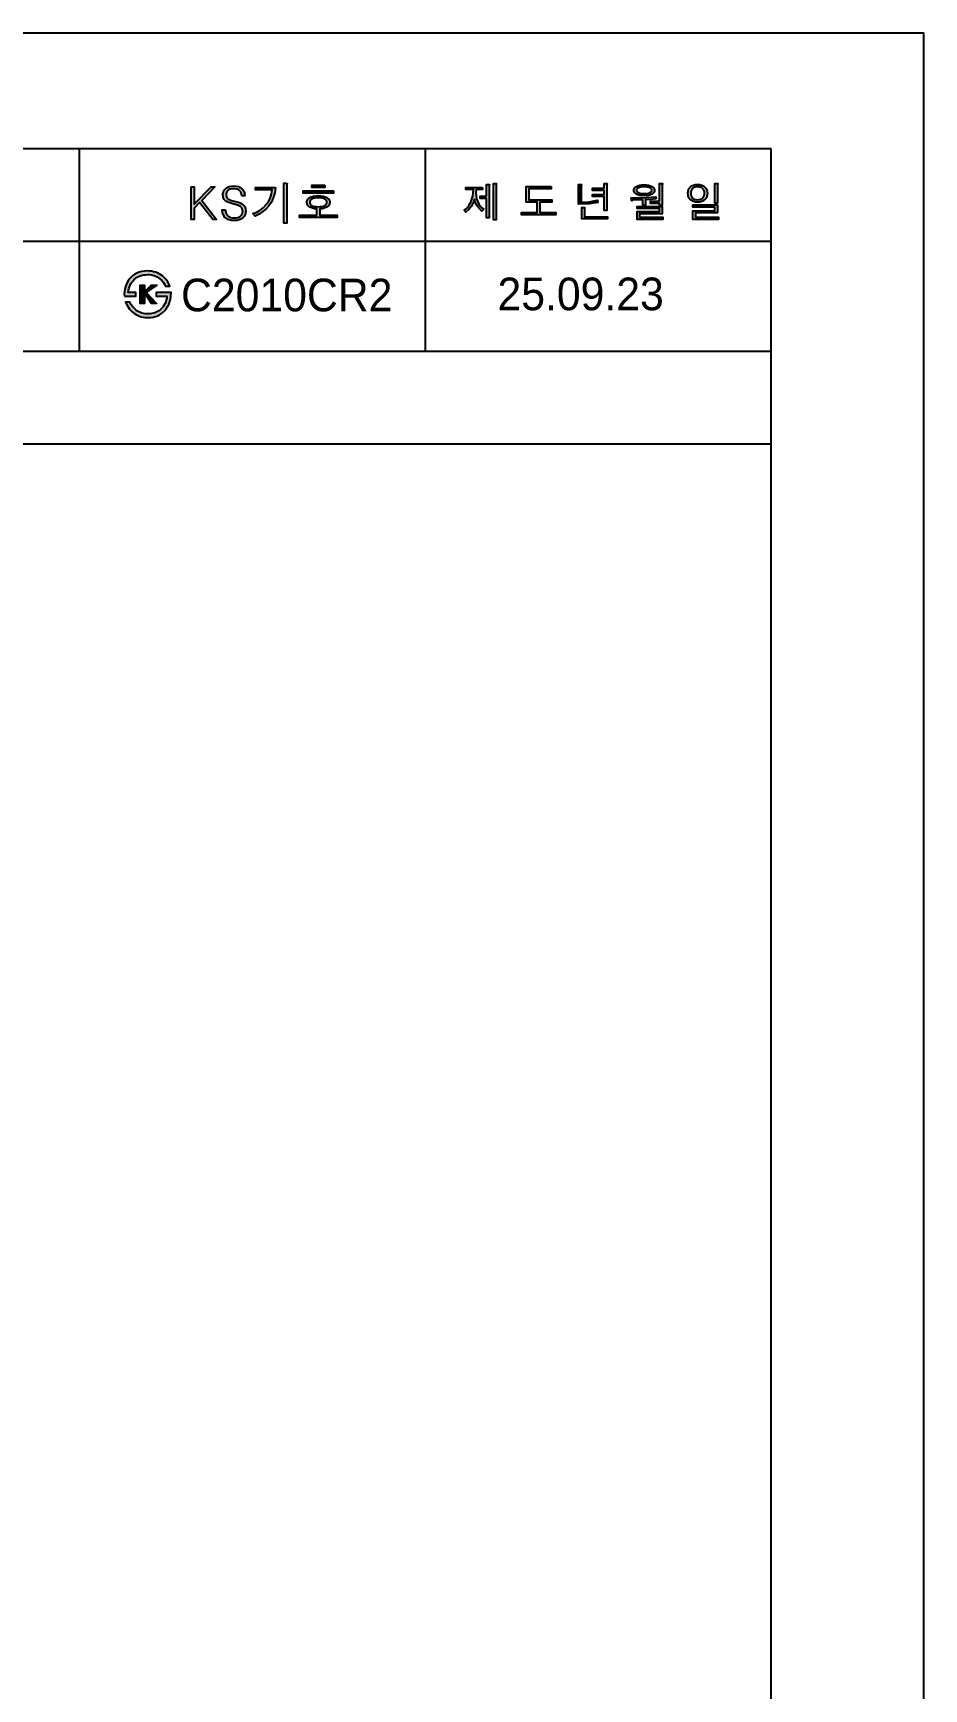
# Model space of a CAD drawing. Extents: x 1272 to 3698, y 823 to 4254.
# Drawn here: x 2776 to 3698, y 2539 to 4254 of the extents above; entities that cross this region are included whole.
import ezdxf
from ezdxf.lldxf.tags import DXFTag

# ---------------------------------------------------------------- set-up
doc = ezdxf.new("R2010")
doc.units = 0
doc.header["$MEASUREMENT"] = 0
for name, color, linetype in [('Dim', 4, 'CONTINUOUS'), ('LINE', 7, 'CONTINUOUS'), ('LINE @ 1', 7, 'CONTINUOUS'), ('YA', 7, 'CONTINUOUS')]:
    doc.layers.add(name, color=color, linetype=linetype)
doc.styles.add('스타일1', font='txt.shx', dxfattribs={"bigfont": 'ghs.shx'})
tags = doc.linetypes.add('Amconstr', pattern=[9999, 9999, 0]).pattern_tags.tags
tags[6:7] = [DXFTag(74, 4), DXFTag(75, 0), DXFTag(340, '0'), DXFTag(46, 1.0), DXFTag(50, 0.0), DXFTag(44, 0.0), DXFTag(45, 0.0)]
tags[4:5] = [DXFTag(74, 4), DXFTag(75, 0), DXFTag(340, '0'), DXFTag(46, 1.0), DXFTag(50, 0.0), DXFTag(44, 0.0), DXFTag(45, 0.0)]

msp = doc.modelspace()

# ---------------------------------------------------------------- hatches: boundary and pattern name
at = {"layer": 'Dim'}
h = msp.add_hatch(color=7, dxfattribs=at)
h.dxf.hatch_style = 1
h.paths.add_polyline_path([(2950.1, 4080.4), (2963.8, 4094.5), (2959.8, 4094.5), (2942.3, 4076.5), (2942.3, 4094.5), (2939.2, 4094.5), (2939.2, 4060.6), (2942.3, 4060.6), (2942.3, 4072.5), (2947.9, 4078.3), (2961.6, 4060.6), (2965.4, 4060.6)])
h = msp.add_hatch(color=7, dxfattribs=at)
h.dxf.hatch_style = 1
h.paths.add_polyline_path([(2981.1, 4080.4), (2979.6, 4080.8), (2978.5, 4081.3), (2977.5, 4081.8), (2977.1, 4082.2), (2976.7, 4082.5), (2976.4, 4082.8), (2976.1, 4083.2), (2975.9, 4083.7), (2975.7, 4084.1), (2975.6, 4084.6), (2975.5, 4085.1), (2975.4, 4086.2), (2975.4, 4087), (2975.5, 4087.7), (2975.7, 4088.3), (2975.9, 4089), (2976.2, 4089.5), (2976.5, 4090.1), (2976.9, 4090.5), (2977.4, 4091), (2977.9, 4091.4), (2978.5, 4091.7), (2979.1, 4092), (2979.8, 4092.2), (2981.4, 4092.5), (2983.2, 4092.6), (2985, 4092.5), (2986.7, 4092.2), (2987.4, 4091.9), (2988.1, 4091.5), (2988.7, 4091.2), (2989.3, 4090.7), (2989.8, 4090.2), (2990.2, 4089.6), (2990.6, 4089), (2990.9, 4088.3), (2991.2, 4087.6), (2991.4, 4086.8), (2991.5, 4085.1), (2994.8, 4085.1), (2994.5, 4087.4), (2994.3, 4088.5), (2994, 4089.5), (2993.5, 4090.4), (2993, 4091.2), (2992.4, 4092), (2991.7, 4092.7), (2990.9, 4093.3), (2990, 4093.9), (2989.1, 4094.3), (2988.1, 4094.7), (2985.9, 4095.2), (2983.3, 4095.4), (2980.9, 4095.2), (2978.6, 4094.8), (2977.6, 4094.4), (2976.7, 4094), (2975.9, 4093.5), (2975.1, 4092.9), (2974.4, 4092.2), (2973.8, 4091.5), (2973.3, 4090.8), (2972.8, 4090), (2972.5, 4089.1), (2972.3, 4088.2), (2972.1, 4087.3), (2972.1, 4086.3), (2972.2, 4084.4), (2972.4, 4083.6), (2972.7, 4082.8), (2973, 4082.1), (2973.4, 4081.4), (2973.9, 4080.8), (2974.4, 4080.2), (2975, 4079.8), (2975.6, 4079.3), (2977.2, 4078.5), (2981.4, 4077.1), (2984.6, 4076.3), (2988.4, 4075.1), (2989.7, 4074.5), (2990.2, 4074.2), (2990.7, 4073.8), (2991.1, 4073.4), (2991.5, 4072.9), (2991.8, 4072.4), (2992.1, 4071.8), (2992.3, 4071.2), (2992.5, 4070.6), (2992.6, 4069.1), (2992.5, 4068.3), (2992.4, 4067.6), (2992.3, 4066.9), (2992, 4066.3), (2991.7, 4065.7), (2991.3, 4065.2), (2990.8, 4064.7), (2990.3, 4064.2), (2989.7, 4063.8), (2989.1, 4063.4), (2988.4, 4063.1), (2987.6, 4062.8), (2986, 4062.5), (2984.1, 4062.4), (2981.9, 4062.5), (2980, 4062.9), (2979.2, 4063.3), (2978.4, 4063.6), (2977.7, 4064.1), (2977, 4064.6), (2976.5, 4065.2), (2976, 4065.9), (2975.5, 4066.5), (2975.2, 4067.3), (2974.9, 4068.1), (2974.7, 4069), (2974.6, 4070.8), (2971.4, 4070.8), (2971.4, 4070.6), (2971.6, 4068.1), (2971.8, 4067), (2972.2, 4065.9), (2972.6, 4065), (2973.2, 4064), (2973.8, 4063.2), (2974.6, 4062.5), (2975.4, 4061.8), (2976.4, 4061.2), (2977.5, 4060.7), (2978.6, 4060.3), (2981.1, 4059.8), (2984.1, 4059.6), (2986.6, 4059.8), (2988.9, 4060.3), (2989.9, 4060.7), (2990.9, 4061.1), (2991.7, 4061.7), (2992.6, 4062.3), (2993.3, 4063), (2993.9, 4063.7), (2994.5, 4064.5), (2994.9, 4065.4), (2995.3, 4066.3), (2995.5, 4067.3), (2995.6, 4068.3), (2995.7, 4069.4), (2995.5, 4071.4), (2995.3, 4072.2), (2995.1, 4073.1), (2994.7, 4073.8), (2994.2, 4074.6), (2993.7, 4075.2), (2993.1, 4075.8), (2992.5, 4076.4), (2991.7, 4076.9), (2989.9, 4077.8), (2987.7, 4078.7), (2985.1, 4079.4)])
h = msp.add_hatch(color=7, dxfattribs=at)
h.dxf.hatch_style = 1
h.paths.add_polyline_path([(3019.6, 4074.7), (3022.2, 4078.7), (3024.2, 4083.2), (3025.7, 4088.3), (3026.5, 4094), (3005.8, 4094), (3005.8, 4091.4), (3023.1, 4091.4), (3022.4, 4087), (3021.1, 4082.9), (3019.1, 4079.1), (3016.6, 4075.7), (3013.9, 4072.8), (3010.7, 4070.4), (3007.2, 4068.4), (3003.2, 4066.8), (3005.4, 4064.2), (3009.7, 4066.3), (3013.5, 4068.8), (3016.8, 4071.6)])
h = msp.add_hatch(color=7, dxfattribs=at)
h.dxf.hatch_style = 1
h.paths.add_polyline_path([(3038.1, 4096.5), (3038.2, 4097), (3038.4, 4097.5), (3038.5, 4097.7), (3038.5, 4097.7), (3038.6, 4097.8), (3038.6, 4097.9), (3038.6, 4097.9), (3038.6, 4097.9), (3038.6, 4098), (3038.6, 4098), (3038.6, 4098), (3038.6, 4098), (3038.6, 4098), (3038.5, 4098), (3038.5, 4098), (3038.5, 4098.1), (3038.4, 4098.1), (3038.1, 4098.1), (3037.1, 4098.2), (3035, 4098.2), (3035, 4056.8), (3038.1, 4056.8)])
h = msp.add_hatch(color=7, dxfattribs=at)
h.dxf.hatch_style = 1
h.paths.add_polyline_path([(3082.1, 4075.9), (3082.3, 4076.5), (3082.5, 4077.1), (3082.6, 4077.8), (3082.7, 4078.5), (3082.6, 4079.2), (3082.5, 4079.9), (3082.3, 4080.6), (3082, 4081.2), (3081.6, 4081.8), (3081.1, 4082.4), (3080.5, 4082.9), (3079.8, 4083.4), (3079, 4083.9), (3078.1, 4084.3), (3076, 4084.9), (3073.6, 4085.3), (3070.8, 4085.4), (3068.1, 4085.3), (3065.7, 4084.9), (3063.6, 4084.3), (3062.7, 4083.9), (3061.8, 4083.4), (3061.2, 4082.9), (3060.6, 4082.4), (3060.1, 4081.8), (3059.7, 4081.2), (3059.4, 4080.6), (3059.2, 4079.9), (3059.1, 4079.2), (3059, 4078.5), (3059.1, 4077.8), (3059.2, 4077.1), (3059.4, 4076.5), (3059.6, 4075.9), (3060, 4075.4), (3060.4, 4074.8), (3060.9, 4074.3), (3061.5, 4073.9), (3062.2, 4073.4), (3063, 4073), (3064.8, 4072.3), (3066.9, 4071.9), (3069.3, 4071.7), (3069.3, 4065.2), (3051.3, 4065.2), (3051.3, 4062.7), (3090.3, 4062.7), (3090.3, 4065.2), (3072.4, 4065.2), (3072.4, 4071.7), (3074.8, 4071.9), (3076.9, 4072.3), (3078.7, 4073), (3079.5, 4073.4), (3080.2, 4073.9), (3080.8, 4074.3), (3081.3, 4074.8), (3081.7, 4075.4)])
h.paths.add_polyline_path([(3079.2, 4076.6), (3078.9, 4076.2), (3078.5, 4075.8), (3078.1, 4075.5), (3077.5, 4075.2), (3076.9, 4074.9), (3076.3, 4074.6), (3074.7, 4074.2), (3072.9, 4074), (3070.8, 4073.9), (3068.7, 4074), (3066.9, 4074.2), (3065.3, 4074.6), (3064.7, 4074.9), (3064.1, 4075.2), (3063.6, 4075.5), (3063.2, 4075.8), (3062.8, 4076.2), (3062.5, 4076.6), (3062.3, 4077), (3062.1, 4077.5), (3062, 4078), (3062, 4078.5), (3062, 4079), (3062.1, 4079.5), (3062.3, 4080), (3062.5, 4080.4), (3062.8, 4080.8), (3063.2, 4081.2), (3063.6, 4081.6), (3064.1, 4081.9), (3064.7, 4082.1), (3065.3, 4082.4), (3066.9, 4082.8), (3068.7, 4083), (3070.8, 4083.1), (3072.9, 4083), (3074.8, 4082.8), (3076.3, 4082.4), (3077, 4082.1), (3077.5, 4081.9), (3078.1, 4081.6), (3078.5, 4081.2), (3078.9, 4080.8), (3079.2, 4080.4), (3079.4, 4080), (3079.6, 4079.5), (3079.7, 4079), (3079.7, 4078.5), (3079.7, 4078), (3079.6, 4077.5), (3079.4, 4077)], flags=16)
h = msp.add_hatch(color=7, dxfattribs=at)
h.dxf.hatch_style = 1
h.paths.add_polyline_path([(3086.5, 4090.5), (3055.2, 4090.5), (3055.2, 4088), (3086.5, 4088)])
h = msp.add_hatch(color=7, dxfattribs=at)
h.dxf.hatch_style = 1
h.paths.add_polyline_path([(3077.5, 4096.4), (3064.1, 4096.4), (3064.1, 4094), (3077.5, 4094)])
h = msp.add_hatch(color=0, dxfattribs=at)
h.dxf.hatch_style = 1
h.paths.add_polyline_path([(3234.8, 4082.1), (3234.2, 4085.1), (3234, 4088.4), (3234.3, 4091.7), (3240.9, 4091.7), (3240.9, 4094), (3223.7, 4094), (3223.7, 4091.7), (3231.5, 4091.7), (3231.3, 4088.1), (3230.7, 4084.8), (3229.9, 4081.6), (3228.7, 4078.5), (3227.2, 4076), (3225.6, 4073.8), (3223.8, 4071.9), (3221.8, 4070.4), (3223.7, 4068.2), (3226.6, 4071.2), (3229.1, 4074.3), (3231.1, 4077.9), (3232.5, 4081.6), (3232.8, 4080), (3233.4, 4078.3), (3234.2, 4076.6), (3235.3, 4074.8), (3237.6, 4071.9), (3240.2, 4069.3), (3242.3, 4071.5), (3240.3, 4072.9), (3238.6, 4074.7), (3237.1, 4076.7), (3235.9, 4079.1)])
h = msp.add_hatch(color=0, dxfattribs=at)
h.dxf.hatch_style = 1
h.paths.add_polyline_path([(3244.9, 4082.5), (3244.9, 4062.3), (3247.8, 4062.3), (3247.8, 4095.7), (3247.8, 4096.1), (3248, 4096.5), (3248.1, 4096.7), (3248.1, 4096.8), (3248.1, 4096.9), (3248.1, 4096.9), (3248.1, 4096.9), (3248.1, 4096.9), (3248.1, 4097), (3248.1, 4097), (3248.1, 4097), (3248.1, 4097), (3248, 4097), (3247.9, 4097.1), (3247.7, 4097.1), (3246.9, 4097.1), (3244.9, 4097.1), (3244.9, 4084.7), (3238.5, 4084.7), (3238.5, 4082.5)])
h = msp.add_hatch(color=0, dxfattribs=at)
h.dxf.hatch_style = 1
h.paths.add_polyline_path([(3252.1, 4060.2), (3254.9, 4060.2), (3254.9, 4096.8), (3255.1, 4097.1), (3255.2, 4097.3), (3255.2, 4097.5), (3255.3, 4097.5), (3255.3, 4097.6), (3255.3, 4097.6), (3255.2, 4097.6), (3255.2, 4097.7), (3255.2, 4097.7), (3255.2, 4097.7), (3255.2, 4097.7), (3255.2, 4097.7), (3255.2, 4097.7), (3255.1, 4097.7), (3255, 4097.8), (3254.9, 4097.8), (3254.7, 4097.8), (3254.3, 4097.8), (3252.1, 4097.8)])
h = msp.add_hatch(color=0, dxfattribs=at)
h.dxf.hatch_style = 1
h.paths.add_polyline_path([(3297.6, 4078.7), (3297.6, 4067.9), (3281.3, 4067.9), (3281.3, 4065.6), (3316.7, 4065.6), (3316.7, 4067.9), (3300.4, 4067.9), (3300.4, 4078.7), (3312.5, 4078.7), (3312.5, 4081.1), (3289, 4081.1), (3289, 4092.5), (3311.9, 4092.5), (3311.9, 4094.8), (3286.2, 4094.8), (3286.2, 4078.7)])
h = msp.add_hatch(color=0, dxfattribs=at)
h.dxf.hatch_style = 1
h.paths.add_polyline_path([(3351.3, 4079.1), (3343.1, 4078.7), (3343.1, 4095.1), (3343.2, 4095.6), (3343.3, 4096.1), (3343.4, 4096.3), (3343.4, 4096.4), (3343.4, 4096.5), (3343.4, 4096.6), (3343.4, 4096.6), (3343.4, 4096.6), (3343.4, 4096.7), (3343.4, 4096.7), (3343.4, 4096.7), (3343.4, 4096.7), (3343.3, 4096.8), (3343.3, 4096.8), (3343.2, 4096.8), (3343.1, 4096.9), (3342.9, 4096.9), (3342.1, 4096.9), (3340.2, 4096.9), (3340.2, 4076.4), (3351.8, 4076.9), (3360.3, 4078.2), (3359.9, 4080.6)])
h = msp.add_hatch(color=0, dxfattribs=at)
h.dxf.hatch_style = 1
h.paths.add_polyline_path([(3366.7, 4070.1), (3369.6, 4070.1), (3369.6, 4096.8), (3369.7, 4097.2), (3369.8, 4097.4), (3369.9, 4097.5), (3369.9, 4097.6), (3369.9, 4097.6), (3369.9, 4097.6), (3369.9, 4097.6), (3369.9, 4097.6), (3369.9, 4097.7), (3369.9, 4097.7), (3369.8, 4097.7), (3369.8, 4097.7), (3369.8, 4097.7), (3369.8, 4097.7), (3369.7, 4097.8), (3369.6, 4097.8), (3369.3, 4097.8), (3369, 4097.8), (3366.7, 4097.8), (3366.7, 4093.1), (3354.8, 4093.1), (3354.8, 4090.7), (3366.7, 4090.7), (3366.7, 4086.7), (3354.8, 4086.7), (3354.8, 4084.4), (3366.7, 4084.4)])
h = msp.add_hatch(color=0, dxfattribs=at)
h.dxf.hatch_style = 1
h.paths.add_polyline_path([(3405.4, 4083.2), (3394.8, 4083), (3395.2, 4081), (3395.3, 4080.6), (3395.3, 4080.3), (3395.4, 4080.2), (3395.4, 4080.1), (3395.5, 4080.1), (3395.5, 4080), (3395.5, 4080), (3395.5, 4080), (3395.5, 4080), (3395.5, 4080), (3395.6, 4080), (3395.6, 4080), (3395.6, 4080), (3395.6, 4080), (3395.7, 4080), (3395.7, 4080), (3395.8, 4080.1), (3396, 4080.3), (3396.3, 4080.5), (3396.7, 4080.7), (3406.9, 4081), (3406.9, 4075.1), (3409.7, 4075.1), (3409.7, 4081.1), (3415.2, 4081.5), (3420.6, 4082), (3420.3, 4084.3)])
h = msp.add_hatch(color=0, dxfattribs=at)
h.dxf.hatch_style = 1
h.paths.add_polyline_path([(3408.3, 4085.3), (3410.7, 4085.4), (3412.9, 4085.7), (3414.7, 4086.3), (3415.6, 4086.6), (3416.4, 4087), (3417, 4087.4), (3417.5, 4087.9), (3418, 4088.3), (3418.4, 4088.8), (3418.7, 4089.3), (3418.9, 4089.8), (3419, 4090.4), (3419, 4090.9), (3419, 4091.5), (3418.9, 4092.1), (3418.7, 4092.6), (3418.4, 4093.1), (3418, 4093.6), (3417.5, 4094.1), (3417, 4094.5), (3416.4, 4094.9), (3414.7, 4095.7), (3412.9, 4096.2), (3410.7, 4096.5), (3408.3, 4096.6), (3405.8, 4096.5), (3403.7, 4096.2), (3401.8, 4095.7), (3400.2, 4094.9), (3399.6, 4094.5), (3399, 4094.1), (3398.6, 4093.6), (3398.2, 4093.1), (3397.9, 4092.6), (3397.7, 4092.1), (3397.6, 4091.5), (3397.5, 4090.9), (3397.6, 4090.4), (3397.7, 4089.8), (3397.9, 4089.3), (3398.2, 4088.8), (3398.6, 4088.3), (3399, 4087.9), (3399.6, 4087.4), (3400.2, 4087), (3401, 4086.6), (3401.8, 4086.3), (3403.7, 4085.7), (3405.8, 4085.4)])
h.paths.add_polyline_path([(3408.3, 4087.5), (3404.9, 4087.7), (3403.5, 4088), (3402.3, 4088.5), (3401.9, 4088.7), (3401.5, 4089), (3401.1, 4089.3), (3400.9, 4089.6), (3400.7, 4089.9), (3400.5, 4090.3), (3400.4, 4090.8), (3400.4, 4091.3), (3400.5, 4091.7), (3400.7, 4092), (3400.9, 4092.3), (3401.1, 4092.6), (3401.5, 4092.9), (3401.9, 4093.2), (3402.3, 4093.4), (3403.5, 4093.9), (3404.9, 4094.2), (3408.3, 4094.4), (3411.7, 4094.2), (3413, 4093.9), (3414.2, 4093.4), (3414.7, 4093.2), (3415.1, 4092.9), (3415.4, 4092.6), (3415.7, 4092.3), (3415.9, 4092), (3416.1, 4091.6), (3416.2, 4091.3), (3416.2, 4090.9), (3416.2, 4090.5), (3416, 4090), (3415.7, 4089.6), (3415.4, 4089.3), (3415.1, 4089), (3414.7, 4088.7), (3414.2, 4088.5), (3413, 4088), (3411.7, 4087.7)], flags=16)
h = msp.add_hatch(color=0, dxfattribs=at)
h.dxf.hatch_style = 1
h.paths.add_polyline_path([(3346.7, 4072.5), (3346.6, 4072.4), (3346.5, 4072.1), (3346.4, 4071.7), (3346.4, 4063.5), (3370.4, 4063.5), (3370.4, 4061.2), (3343.6, 4061.2), (3343.6, 4073), (3345.7, 4073), (3346.6, 4072.9), (3346.8, 4072.8)])
at = {"layer": 'LINE'}
h = msp.add_hatch(color=256, dxfattribs=at)
h.dxf.hatch_style = 1
edge = h.paths.add_edge_path()
edge.add_spline(control_points=[(2909.4, 4002.3), (2905.1, 4005.6), (2900, 4007.3), (2893.8, 4007.4)], knot_values=[4, 4, 4, 4, 5, 5, 5, 5], degree=3, periodic=0)
edge.add_spline(control_points=[(2893.8, 4007.4), (2889.8, 4007.3), (2886.2, 4006.6), (2883, 4005.1)], knot_values=[3, 3, 3, 3, 4, 4, 4, 4], degree=3, periodic=0)
edge.add_spline(control_points=[(2883, 4005.1), (2880, 4003.7), (2877.5, 4001.7), (2875.4, 3999.1)], knot_values=[2, 2, 2, 2, 3, 3, 3, 3], degree=3, periodic=0)
edge.add_spline(control_points=[(2875.4, 3999.1), (2873.5, 3996.8), (2872, 3994), (2871, 3990.9)], knot_values=[1, 1, 1, 1, 2, 2, 2, 2], degree=3, periodic=0)
edge.add_spline(control_points=[(2871, 3990.9), (2870.1, 3987.8), (2869.8, 3984.7), (2870, 3981.4)], knot_values=[0, 0, 0, 0, 1, 1, 1, 1], degree=3, periodic=0)
edge.add_spline(control_points=[(2870, 3981.4), (2870, 3981.4), (2870, 3981.4), (2870, 3981.4), (2870, 3981.4), (2881.9, 3981.4), (2881.9, 3981.4), (2881.9, 3981.4), (2881.9, 3984.9), (2881.9, 3984.9), (2881.9, 3984.9), (2874.1, 3984.9), (2874.1, 3984.9)], knot_values=[11.00004, 11.00004, 11.00004, 11.00004, 12, 12, 12, 13, 13, 13, 14, 14, 14, 14.99996, 14.99996, 14.99996, 14.99996], degree=3, periodic=0)
edge.add_spline(control_points=[(2874.1, 3984.9), (2874.1, 3984.9), (2874.1, 3984.9), (2874.1, 3984.9)], knot_values=[11, 11, 11, 11, 11.00004, 11.00004, 11.00004, 11.00004], degree=3, periodic=0)
edge.add_spline(control_points=[(2874.1, 3984.9), (2874.4, 3990.6), (2876.5, 3995.1), (2880.3, 3998.6)], knot_values=[10, 10, 10, 10, 11, 11, 11, 11], degree=3, periodic=0)
edge.add_spline(control_points=[(2880.3, 3998.6), (2883.9, 4001.9), (2888.6, 4003.6), (2894.2, 4003.6)], knot_values=[9, 9, 9, 9, 10, 10, 10, 10], degree=3, periodic=0)
edge.add_spline(control_points=[(2894.2, 4003.6), (2898.9, 4003.6), (2903, 4002.2), (2906.7, 3999.3)], knot_values=[8, 8, 8, 8, 9, 9, 9, 9], degree=3, periodic=0)
edge.add_spline(control_points=[(2906.7, 3999.3), (2909.7, 3996.9), (2911.6, 3994.3), (2912.5, 3991.5)], knot_values=[7, 7, 7, 7, 8, 8, 8, 8], degree=3, periodic=0)
edge.add_spline(control_points=[(2912.5, 3991.5), (2912.5, 3991.5), (2917.2, 3991.5), (2917.2, 3991.5)], knot_values=[6.00001, 6.00001, 6.00001, 6.00001, 7, 7, 7, 7], degree=3, periodic=0)
edge.add_spline(control_points=[(2917.2, 3991.5), (2915.4, 3996), (2912.8, 3999.5), (2909.4, 4002.3)], knot_values=[5, 5, 5, 5, 6, 6, 6, 6], degree=3, periodic=0)
h = msp.add_hatch(color=256, dxfattribs=at)
h.dxf.hatch_style = 1
edge = h.paths.add_edge_path()
edge.add_spline(control_points=[(2916.8, 3974.8), (2917.9, 3978), (2918.4, 3981.4), (2918.3, 3984.9)], knot_values=[0, 0, 0, 0, 1, 1, 1, 1], degree=3, periodic=0)
edge.add_spline(control_points=[(2918.3, 3984.9), (2918.3, 3984.9), (2918.3, 3984.9), (2918.3, 3984.9), (2918.3, 3984.9), (2903, 3984.9), (2903, 3984.9), (2903, 3984.9), (2903, 3981.4), (2903, 3981.4), (2903, 3981.4), (2914.1, 3981.4), (2914.1, 3981.4)], knot_values=[11.00004, 11.00004, 11.00004, 11.00004, 12, 12, 12, 13, 13, 13, 14, 14, 14, 14.99996, 14.99996, 14.99996, 14.99996], degree=3, periodic=0)
edge.add_spline(control_points=[(2914.1, 3981.4), (2914.1, 3981.4), (2914.1, 3981.4), (2914.1, 3981.4)], knot_values=[11, 11, 11, 11, 11.00004, 11.00004, 11.00004, 11.00004], degree=3, periodic=0)
edge.add_spline(control_points=[(2914.1, 3981.4), (2913.6, 3975.3), (2911.3, 3970.6), (2907.1, 3967.2)], knot_values=[10, 10, 10, 10, 11, 11, 11, 11], degree=3, periodic=0)
edge.add_spline(control_points=[(2907.1, 3967.2), (2903.6, 3964.4), (2899.6, 3962.9), (2895.1, 3962.9)], knot_values=[9, 9, 9, 9, 10, 10, 10, 10], degree=3, periodic=0)
edge.add_spline(control_points=[(2895.1, 3962.9), (2890.1, 3962.7), (2885.8, 3963.9), (2882.2, 3966.8)], knot_values=[8, 8, 8, 8, 9, 9, 9, 9], degree=3, periodic=0)
edge.add_spline(control_points=[(2882.2, 3966.8), (2879.7, 3968.7), (2877.6, 3971.4), (2875.8, 3974.9)], knot_values=[7, 7, 7, 7, 8, 8, 8, 8], degree=3, periodic=0)
edge.add_spline(control_points=[(2875.8, 3974.9), (2875.8, 3974.9), (2871.3, 3974.9), (2871.3, 3974.9)], knot_values=[6.00001, 6.00001, 6.00001, 6.00001, 7, 7, 7, 7], degree=3, periodic=0)
edge.add_spline(control_points=[(2871.3, 3974.9), (2873.4, 3969.6), (2876.6, 3965.6), (2881, 3962.9)], knot_values=[5, 5, 5, 5, 6, 6, 6, 6], degree=3, periodic=0)
edge.add_spline(control_points=[(2881, 3962.9), (2885, 3960.3), (2889.7, 3959), (2895.1, 3959)], knot_values=[4, 4, 4, 4, 5, 5, 5, 5], degree=3, periodic=0)
edge.add_spline(control_points=[(2895.1, 3959), (2898.4, 3959), (2901.5, 3959.7), (2904.5, 3961)], knot_values=[3, 3, 3, 3, 4, 4, 4, 4], degree=3, periodic=0)
edge.add_spline(control_points=[(2904.5, 3961), (2907.3, 3962.3), (2909.8, 3964.2), (2912, 3966.5)], knot_values=[2, 2, 2, 2, 3, 3, 3, 3], degree=3, periodic=0)
edge.add_spline(control_points=[(2912, 3966.5), (2914.1, 3968.9), (2915.7, 3971.7), (2916.8, 3974.8)], knot_values=[1, 1, 1, 1, 2, 2, 2, 2], degree=3, periodic=0)
h = msp.add_hatch(color=256, dxfattribs=at)
h.dxf.hatch_style = 1
h.paths.add_polyline_path([(2892.7, 3985), (2903.7, 3992.5), (2897.9, 3992.5), (2890.7, 3985.9), (2890.7, 3992.6), (2886.2, 3992.6), (2886.2, 3973.7), (2890.7, 3973.7), (2890.7, 3980.4), (2892.7, 3982.3), (2898.1, 3973.7), (2903.2, 3973.7)])
at = {"layer": 'LINE @ 1', "linetype": 'Amconstr'}
h = msp.add_hatch(color=256, dxfattribs=at)
h.dxf.hatch_style = 1
h.paths.add_polyline_path([(3424, 4079.5), (3415, 4079.5), (3415, 4077.3), (3424, 4077.3), (3424, 4075.1), (3426.9, 4075.1), (3426.9, 4096.7), (3427.1, 4097.1), (3427.2, 4097.3), (3427.2, 4097.4), (3427.2, 4097.5), (3427.2, 4097.5), (3427.2, 4097.6), (3427.2, 4097.6), (3427.2, 4097.6), (3427.2, 4097.7), (3427.2, 4097.7), (3427.2, 4097.7), (3427.1, 4097.7), (3427.1, 4097.7), (3427.1, 4097.8), (3427, 4097.8), (3426.7, 4097.8), (3426.4, 4097.8), (3424, 4097.8)])
h.paths.add_polyline_path([(3426.9, 4074.3), (3400.9, 4074.3), (3400.9, 4072), (3424.2, 4072), (3424.2, 4069), (3400.9, 4069), (3400.9, 4060.7), (3427.7, 4060.7), (3427.7, 4063), (3403.5, 4063), (3403.5, 4066.7), (3426.9, 4066.7)])
h.paths.add_polyline_path([(3463.6, 4078.7), (3465.9, 4078.8), (3466.9, 4079), (3467.9, 4079.3), (3468.8, 4079.7), (3469.7, 4080.2), (3470.4, 4080.7), (3471.2, 4081.4), (3471.7, 4082), (3472.3, 4082.7), (3472.7, 4083.4), (3473, 4084.2), (3473.3, 4085), (3473.5, 4085.9), (3473.7, 4087.8), (3473.5, 4089.7), (3473.3, 4090.6), (3473, 4091.4), (3472.7, 4092.2), (3472.3, 4092.9), (3471.7, 4093.6), (3471.2, 4094.3), (3470.4, 4094.9), (3469.7, 4095.4), (3468.8, 4095.9), (3467.9, 4096.3), (3466.9, 4096.6), (3465.9, 4096.8), (3463.6, 4096.9), (3461.3, 4096.8), (3460.3, 4096.6), (3459.3, 4096.3), (3458.4, 4095.9), (3457.5, 4095.4), (3456.7, 4094.9), (3456, 4094.3), (3455.4, 4093.6), (3454.9, 4092.9), (3454.5, 4092.2), (3454.2, 4091.4), (3453.9, 4090.6), (3453.7, 4089.7), (3453.6, 4087.8), (3453.7, 4085.9), (3453.9, 4085), (3454.2, 4084.2), (3454.5, 4083.4), (3454.9, 4082.7), (3455.4, 4082), (3456, 4081.4), (3456.7, 4080.7), (3457.5, 4080.2), (3458.4, 4079.7), (3459.3, 4079.3), (3460.3, 4079), (3461.3, 4078.8)])
h.paths.add_polyline_path([(3462, 4081.3), (3461.2, 4081.4), (3460.5, 4081.6), (3459.9, 4081.9), (3459.3, 4082.2), (3458.8, 4082.6), (3458.3, 4083.1), (3457.8, 4083.5), (3457.5, 4084), (3457.2, 4084.5), (3456.9, 4085.1), (3456.7, 4085.7), (3456.6, 4086.4), (3456.5, 4087.8), (3456.6, 4089.2), (3456.7, 4089.9), (3456.9, 4090.5), (3457.2, 4091.1), (3457.5, 4091.7), (3457.8, 4092.2), (3458.3, 4092.6), (3458.8, 4093.1), (3459.3, 4093.5), (3459.9, 4093.8), (3460.5, 4094.1), (3461.2, 4094.3), (3462, 4094.4), (3463.6, 4094.5), (3465.2, 4094.4), (3466, 4094.3), (3466.7, 4094.1), (3467.3, 4093.8), (3467.9, 4093.5), (3468.5, 4093.1), (3469, 4092.6), (3469.4, 4092.2), (3469.8, 4091.7), (3470.1, 4091.1), (3470.3, 4090.5), (3470.5, 4089.9), (3470.7, 4089.2), (3470.8, 4087.8), (3470.7, 4086.4), (3470.5, 4085.8), (3470.3, 4085.1), (3470.1, 4084.6), (3469.8, 4084), (3469.4, 4083.5), (3469, 4083.1), (3468.5, 4082.6), (3467.9, 4082.2), (3467.3, 4081.9), (3466.7, 4081.6), (3466, 4081.4), (3465.2, 4081.3), (3463.6, 4081.2)], flags=16)
h.paths.add_polyline_path([(3481.4, 4077.6), (3484.2, 4077.6), (3484.2, 4096.8), (3484.5, 4097.1), (3484.5, 4097.3), (3484.6, 4097.5), (3484.6, 4097.5), (3484.6, 4097.6), (3484.6, 4097.6), (3484.6, 4097.6), (3484.6, 4097.7), (3484.6, 4097.7), (3484.6, 4097.7), (3484.6, 4097.7), (3484.5, 4097.7), (3484.5, 4097.7), (3484.5, 4097.7), (3484.4, 4097.8), (3484.3, 4097.8), (3484, 4097.8), (3483.6, 4097.8), (3481.4, 4097.8)])
h.paths.add_polyline_path([(3481.5, 4073.5), (3481.5, 4069.8), (3458.8, 4069.8), (3458.8, 4060.7), (3485.1, 4060.7), (3485.1, 4063), (3461.4, 4063), (3461.4, 4067.5), (3484.2, 4067.5), (3484.2, 4075.8), (3458.8, 4075.8), (3458.8, 4073.5)])

# ---------------------------------------------------------------- linework, layer by layer
at = {"layer": 'LINE', "linetype": 'Amconstr'}
msp.add_line((3539.8, 965.9), (3539.8, 4133.9), dxfattribs=at)
at = {"layer": 'YA', "color": 7}
for p, q in [((3539.8, 4133.9), (1463.8, 4133.9)), ((2823.7, 3923.9), (2823.7, 4133.9)), ((3181.7, 3923.9), (3181.7, 4133.9)), ((3539.8, 4037.9), (1858.3, 4037.9)), ((3539.8, 3923.9), (1463.8, 3923.9)), ((3539.8, 3827.9), (1463.8, 3827.9)), ((3539.8, 3827.9), (1463.8, 3827.9))]:
    msp.add_line(p, q, dxfattribs=at)
at = {"layer": 'YA', "color": 0}
msp.add_lwpolyline([(1272.4, 823.4), (3697.9, 823.4), (3697.9, 4253.8), (1272.4, 4253.8)], close=True, dxfattribs=at)
at = {"layer": 'YA', "color": 7}
for points in [[(2939.2, 4094.5), (2942.3, 4094.5), (2942.3, 4076.5), (2959.8, 4094.5), (2963.8, 4094.5), (2950.1, 4080.4), (2965.4, 4060.6), (2961.6, 4060.6), (2947.9, 4078.3), (2942.3, 4072.5), (2942.3, 4060.6), (2939.2, 4060.6), (2939.2, 4094.5)], [(2974.6, 4070.8), (2974.7, 4069), (2974.9, 4068.1), (2975.2, 4067.3), (2975.5, 4066.5), (2976, 4065.9), (2976.5, 4065.2), (2977, 4064.6), (2977.7, 4064.1), (2978.4, 4063.6), (2979.2, 4063.3), (2980, 4062.9), (2981.9, 4062.5), (2984.1, 4062.4), (2986, 4062.5), (2987.6, 4062.8), (2988.4, 4063.1), (2989.1, 4063.4), (2989.7, 4063.8), (2990.3, 4064.2), (2990.8, 4064.7), (2991.3, 4065.2), (2991.7, 4065.7), (2992, 4066.3), (2992.3, 4066.9), (2992.4, 4067.6), (2992.5, 4068.3), (2992.6, 4069.1), (2992.5, 4070.6), (2992.3, 4071.2), (2992.1, 4071.8), (2991.8, 4072.4), (2991.5, 4072.9), (2991.1, 4073.4), (2990.7, 4073.8), (2990.2, 4074.2), (2989.7, 4074.5), (2988.4, 4075.1), (2984.6, 4076.3), (2981.4, 4077.1), (2977.2, 4078.5), (2975.6, 4079.3), (2975, 4079.8), (2974.4, 4080.2), (2973.9, 4080.8), (2973.4, 4081.4), (2973, 4082.1), (2972.7, 4082.8), (2972.4, 4083.6), (2972.2, 4084.4), (2972.1, 4086.3), (2972.1, 4087.3), (2972.3, 4088.2), (2972.5, 4089.1), (2972.8, 4090), (2973.3, 4090.8), (2973.8, 4091.5), (2974.4, 4092.2), (2975.1, 4092.9), (2975.9, 4093.5), (2976.7, 4094), (2977.6, 4094.4), (2978.6, 4094.8), (2980.9, 4095.2), (2983.3, 4095.4), (2985.9, 4095.2), (2988.1, 4094.7), (2989.1, 4094.3), (2990, 4093.9), (2990.9, 4093.3), (2991.7, 4092.7), (2992.4, 4092), (2993, 4091.2), (2993.5, 4090.4), (2994, 4089.5), (2994.3, 4088.5), (2994.5, 4087.4), (2994.8, 4085.1), (2991.5, 4085.1), (2991.4, 4086.8), (2991.2, 4087.6), (2990.9, 4088.3), (2990.6, 4089), (2990.2, 4089.6), (2989.8, 4090.2), (2989.3, 4090.7), (2988.7, 4091.2), (2988.1, 4091.5), (2987.4, 4091.9), (2986.7, 4092.2), (2985, 4092.5), (2983.2, 4092.6), (2981.4, 4092.5), (2979.8, 4092.2), (2979.1, 4092), (2978.5, 4091.7), (2977.9, 4091.4), (2977.4, 4091), (2976.9, 4090.5), (2976.5, 4090.1), (2976.2, 4089.5), (2975.9, 4089), (2975.7, 4088.3), (2975.5, 4087.7), (2975.4, 4087), (2975.4, 4086.2), (2975.5, 4085.1), (2975.6, 4084.6), (2975.7, 4084.1), (2975.9, 4083.7), (2976.1, 4083.2), (2976.4, 4082.8), (2976.7, 4082.5), (2977.1, 4082.2), (2977.5, 4081.8), (2978.5, 4081.3), (2979.6, 4080.8), (2981.1, 4080.4), (2985.1, 4079.4), (2987.7, 4078.7), (2989.9, 4077.8), (2991.7, 4076.9), (2992.5, 4076.4), (2993.1, 4075.8), (2993.7, 4075.2), (2994.2, 4074.6), (2994.7, 4073.8), (2995.1, 4073.1), (2995.3, 4072.2), (2995.5, 4071.4), (2995.7, 4069.4), (2995.6, 4068.3), (2995.5, 4067.3), (2995.3, 4066.3), (2994.9, 4065.4), (2994.5, 4064.5), (2993.9, 4063.7), (2993.3, 4063), (2992.6, 4062.3), (2991.7, 4061.7), (2990.9, 4061.1), (2989.9, 4060.7), (2988.9, 4060.3), (2986.6, 4059.8), (2984.1, 4059.6), (2981.1, 4059.8), (2978.6, 4060.3), (2977.5, 4060.7), (2976.4, 4061.2), (2975.4, 4061.8), (2974.6, 4062.5), (2973.8, 4063.2), (2973.2, 4064), (2972.6, 4065), (2972.2, 4065.9), (2971.8, 4067), (2971.6, 4068.1), (2971.4, 4070.6), (2971.4, 4070.8), (2974.6, 4070.8)], [(3026.5, 4094), (3025.7, 4088.3), (3024.2, 4083.2), (3022.2, 4078.7), (3019.6, 4074.7), (3016.8, 4071.6), (3013.5, 4068.8), (3009.7, 4066.3), (3005.4, 4064.2), (3003.2, 4066.8), (3007.2, 4068.4), (3010.7, 4070.4), (3013.9, 4072.8), (3016.6, 4075.7), (3019.1, 4079.1), (3021.1, 4082.9), (3022.4, 4087), (3023.1, 4091.4), (3005.8, 4091.4), (3005.8, 4094), (3026.5, 4094)], [(3038.5, 4098), (3038.5, 4098), (3038.6, 4098), (3038.6, 4098), (3038.6, 4098), (3038.6, 4098), (3038.6, 4098), (3038.6, 4097.9), (3038.6, 4097.9), (3038.6, 4097.9), (3038.6, 4097.8), (3038.5, 4097.7), (3038.5, 4097.7), (3038.4, 4097.5), (3038.2, 4097), (3038.1, 4096.5), (3038.1, 4056.8), (3035, 4056.8), (3035, 4098.2), (3037.1, 4098.2), (3038.1, 4098.1), (3038.4, 4098.1), (3038.5, 4098.1), (3038.5, 4098), (3038.5, 4098), (3038.5, 4098)], [(3069.3, 4065.2), (3069.3, 4071.7), (3066.9, 4071.9), (3064.8, 4072.3), (3063, 4073), (3062.2, 4073.4), (3061.5, 4073.9), (3060.9, 4074.3), (3060.4, 4074.8), (3060, 4075.4), (3059.6, 4075.9), (3059.4, 4076.5), (3059.2, 4077.1), (3059.1, 4077.8), (3059, 4078.5), (3059.1, 4079.2), (3059.2, 4079.9), (3059.4, 4080.6), (3059.7, 4081.2), (3060.1, 4081.8), (3060.6, 4082.4), (3061.2, 4082.9), (3061.8, 4083.4), (3062.7, 4083.9), (3063.6, 4084.3), (3065.7, 4084.9), (3068.1, 4085.3), (3070.8, 4085.4), (3073.6, 4085.3), (3076, 4084.9), (3078.1, 4084.3), (3079, 4083.9), (3079.8, 4083.4), (3080.5, 4082.9), (3081.1, 4082.4), (3081.6, 4081.8), (3082, 4081.2), (3082.3, 4080.6), (3082.5, 4079.9), (3082.6, 4079.2), (3082.7, 4078.5), (3082.6, 4077.8), (3082.5, 4077.1), (3082.3, 4076.5), (3082.1, 4075.9), (3081.7, 4075.4), (3081.3, 4074.8), (3080.8, 4074.3), (3080.2, 4073.9), (3079.5, 4073.4), (3078.7, 4073), (3076.9, 4072.3), (3074.8, 4071.9), (3072.4, 4071.7), (3072.4, 4065.2), (3090.3, 4065.2), (3090.3, 4062.7), (3051.3, 4062.7), (3051.3, 4065.2), (3069.3, 4065.2)], [(3086.5, 4090.5), (3086.5, 4088), (3055.2, 4088), (3055.2, 4090.5), (3086.5, 4090.5)], [(3064.1, 4081.9), (3063.6, 4081.6), (3063.2, 4081.2), (3062.8, 4080.8), (3062.5, 4080.4), (3062.3, 4080), (3062.1, 4079.5), (3062, 4079), (3062, 4078.5), (3062, 4078), (3062.1, 4077.5), (3062.3, 4077), (3062.5, 4076.6), (3062.8, 4076.2), (3063.2, 4075.8), (3063.6, 4075.5), (3064.1, 4075.2), (3064.7, 4074.9), (3065.3, 4074.6), (3066.9, 4074.2), (3068.7, 4074), (3070.8, 4073.9), (3072.9, 4074), (3074.7, 4074.2), (3076.3, 4074.6), (3076.9, 4074.9), (3077.5, 4075.2), (3078.1, 4075.5), (3078.5, 4075.8), (3078.9, 4076.2), (3079.2, 4076.6), (3079.4, 4077), (3079.6, 4077.5), (3079.7, 4078), (3079.7, 4078.5), (3079.7, 4079), (3079.6, 4079.5), (3079.4, 4080), (3079.2, 4080.4), (3078.9, 4080.8), (3078.5, 4081.2), (3078.1, 4081.6), (3077.5, 4081.9), (3077, 4082.1), (3076.3, 4082.4), (3074.8, 4082.8), (3072.9, 4083), (3070.8, 4083.1), (3068.7, 4083), (3066.9, 4082.8), (3065.3, 4082.4), (3064.7, 4082.1), (3064.1, 4081.9)], [(3077.5, 4096.4), (3077.5, 4094), (3064.1, 4094), (3064.1, 4096.4), (3077.5, 4096.4)], [(3240.9, 4094), (3240.9, 4091.7), (3234.3, 4091.7), (3234, 4088.4), (3234.2, 4085.1), (3234.8, 4082.1), (3235.9, 4079.1), (3237.1, 4076.7), (3238.6, 4074.7), (3240.3, 4072.9), (3242.3, 4071.5), (3240.2, 4069.3), (3237.6, 4071.9), (3235.3, 4074.8), (3234.2, 4076.6), (3233.4, 4078.3), (3232.8, 4080), (3232.5, 4081.6), (3231.1, 4077.9), (3229.1, 4074.3), (3226.6, 4071.2), (3223.7, 4068.2), (3221.8, 4070.4), (3223.8, 4071.9), (3225.6, 4073.8), (3227.2, 4076), (3228.7, 4078.5), (3229.9, 4081.6), (3230.7, 4084.8), (3231.3, 4088.1), (3231.5, 4091.7), (3223.7, 4091.7), (3223.7, 4094), (3240.9, 4094)], [(3244.9, 4084.7), (3244.9, 4097.1), (3246.9, 4097.1), (3247.7, 4097.1), (3247.9, 4097.1), (3248, 4097), (3248.1, 4097), (3248.1, 4097), (3248.1, 4097), (3248.1, 4097), (3248.1, 4096.9), (3248.1, 4096.9), (3248.1, 4096.9), (3248.1, 4096.9), (3248.1, 4096.8), (3248.1, 4096.7), (3248, 4096.5), (3247.8, 4096.1), (3247.8, 4095.7), (3247.8, 4062.3), (3244.9, 4062.3), (3244.9, 4082.5), (3238.5, 4082.5), (3238.5, 4084.7), (3244.9, 4084.7)], [(3254.3, 4097.8), (3254.7, 4097.8), (3254.9, 4097.8), (3255, 4097.8), (3255.1, 4097.7), (3255.2, 4097.7), (3255.2, 4097.7), (3255.2, 4097.7), (3255.2, 4097.7), (3255.2, 4097.7), (3255.2, 4097.7), (3255.2, 4097.6), (3255.3, 4097.6), (3255.3, 4097.6), (3255.3, 4097.5), (3255.2, 4097.5), (3255.2, 4097.3), (3255.1, 4097.1), (3254.9, 4096.9), (3254.9, 4096.5), (3254.9, 4060.2), (3252.1, 4060.2), (3252.1, 4097.8), (3254.3, 4097.8)], [(3311.9, 4094.8), (3311.9, 4092.5), (3289, 4092.5), (3289, 4081.1), (3312.5, 4081.1), (3312.5, 4078.7), (3300.4, 4078.7), (3300.4, 4067.9), (3316.7, 4067.9), (3316.7, 4065.6), (3281.3, 4065.6), (3281.3, 4067.9), (3297.6, 4067.9), (3297.6, 4078.7), (3286.2, 4078.7), (3286.2, 4094.8), (3311.9, 4094.8)], [(3343.4, 4096.7), (3343.4, 4096.7), (3343.4, 4096.7), (3343.4, 4096.7), (3343.4, 4096.6), (3343.4, 4096.6), (3343.4, 4096.6), (3343.4, 4096.5), (3343.4, 4096.4), (3343.4, 4096.3), (3343.3, 4096.1), (3343.2, 4095.6), (3343.1, 4095.1), (3343.1, 4078.7), (3351.3, 4079.1), (3359.9, 4080.6), (3360.3, 4078.2), (3351.8, 4076.9), (3340.2, 4076.4), (3340.2, 4096.9), (3342.1, 4096.9), (3342.9, 4096.9), (3343.1, 4096.9), (3343.2, 4096.8), (3343.3, 4096.8), (3343.3, 4096.8), (3343.4, 4096.7)], [(3366.7, 4093.1), (3366.7, 4097.8), (3369, 4097.8), (3369.3, 4097.8), (3369.6, 4097.8), (3369.7, 4097.8), (3369.8, 4097.7), (3369.8, 4097.7), (3369.8, 4097.7), (3369.8, 4097.7), (3369.9, 4097.7), (3369.9, 4097.7), (3369.9, 4097.6), (3369.9, 4097.6), (3369.9, 4097.6), (3369.9, 4097.6), (3369.9, 4097.6), (3369.9, 4097.5), (3369.8, 4097.4), (3369.7, 4097.2), (3369.6, 4096.9), (3369.6, 4096.6), (3369.6, 4070.1), (3366.7, 4070.1), (3366.7, 4084.4), (3354.8, 4084.4), (3354.8, 4086.7), (3366.7, 4086.7), (3366.7, 4090.7), (3354.8, 4090.7), (3354.8, 4093.1), (3366.7, 4093.1)], [(3420.6, 4082), (3415.2, 4081.5), (3409.7, 4081.1), (3409.7, 4075.1), (3406.9, 4075.1), (3406.9, 4081), (3396.7, 4080.7), (3396.3, 4080.5), (3396, 4080.3), (3395.8, 4080.1), (3395.7, 4080), (3395.7, 4080), (3395.6, 4080), (3395.6, 4080), (3395.6, 4080), (3395.6, 4080), (3395.5, 4080), (3395.5, 4080), (3395.5, 4080), (3395.5, 4080), (3395.5, 4080), (3395.5, 4080.1), (3395.4, 4080.1), (3395.4, 4080.2), (3395.3, 4080.3), (3395.3, 4080.6), (3395.2, 4081), (3394.8, 4083), (3405.4, 4083.2), (3420.3, 4084.3), (3420.6, 4082)], [(3416.4, 4094.9), (3417, 4094.5), (3417.5, 4094.1), (3418, 4093.6), (3418.4, 4093.1), (3418.7, 4092.6), (3418.9, 4092.1), (3419, 4091.5), (3419, 4090.9), (3419, 4090.4), (3418.9, 4089.8), (3418.7, 4089.3), (3418.4, 4088.8), (3418, 4088.3), (3417.5, 4087.9), (3417, 4087.4), (3416.4, 4087), (3415.6, 4086.6), (3414.7, 4086.3), (3412.9, 4085.7), (3410.7, 4085.4), (3408.3, 4085.3), (3405.8, 4085.4), (3403.7, 4085.7), (3401.8, 4086.3), (3401, 4086.6), (3400.2, 4087), (3399.6, 4087.4), (3399, 4087.9), (3398.6, 4088.3), (3398.2, 4088.8), (3397.9, 4089.3), (3397.7, 4089.8), (3397.6, 4090.4), (3397.5, 4090.9), (3397.6, 4091.5), (3397.7, 4092.1), (3397.9, 4092.6), (3398.2, 4093.1), (3398.6, 4093.6), (3399, 4094.1), (3399.6, 4094.5), (3400.2, 4094.9), (3401.8, 4095.7), (3403.7, 4096.2), (3405.8, 4096.5), (3408.3, 4096.6), (3410.7, 4096.5), (3412.9, 4096.2), (3414.7, 4095.7), (3416.4, 4094.9)], [(3402.3, 4093.4), (3401.9, 4093.2), (3401.5, 4092.9), (3401.1, 4092.6), (3400.9, 4092.3), (3400.7, 4092), (3400.5, 4091.7), (3400.4, 4091.3), (3400.4, 4090.9), (3400.4, 4090.6), (3400.4, 4090.4), (3400.5, 4090.2), (3400.7, 4089.9), (3400.9, 4089.6), (3401.1, 4089.3), (3401.5, 4089), (3401.9, 4088.7), (3402.3, 4088.5), (3403.5, 4088), (3404.9, 4087.7), (3408.3, 4087.5), (3411.7, 4087.7), (3413, 4088), (3414.2, 4088.5), (3414.7, 4088.7), (3415.1, 4089), (3415.4, 4089.3), (3415.7, 4089.6), (3415.9, 4089.9), (3416, 4090), (3416.1, 4090.2), (3416.1, 4090.4), (3416.2, 4090.6), (3416.2, 4090.9), (3416.2, 4091.3), (3416.1, 4091.5), (3416.1, 4091.7), (3415.9, 4092), (3415.7, 4092.3), (3415.4, 4092.6), (3415.1, 4092.9), (3414.7, 4093.2), (3414.2, 4093.4), (3413, 4093.9), (3411.7, 4094.2), (3408.3, 4094.4), (3404.9, 4094.2), (3403.5, 4093.9), (3402.3, 4093.4)], [(3424, 4079.5), (3424, 4097.8), (3426.4, 4097.8), (3426.7, 4097.8), (3427, 4097.8), (3427.1, 4097.8), (3427.1, 4097.7), (3427.1, 4097.7), (3427.2, 4097.7), (3427.2, 4097.7), (3427.2, 4097.7), (3427.2, 4097.6), (3427.2, 4097.6), (3427.2, 4097.6), (3427.2, 4097.6), (3427.2, 4097.6), (3427.2, 4097.5), (3427.2, 4097.5), (3427.2, 4097.4), (3427.2, 4097.3), (3427.1, 4097.1), (3426.9, 4096.7), (3426.9, 4096.4), (3426.9, 4075.1), (3424, 4075.1), (3424, 4077.3), (3415, 4077.3), (3415, 4079.5), (3424, 4079.5)], [(3471.2, 4094.3), (3471.7, 4093.6), (3472.3, 4092.9), (3472.7, 4092.2), (3473, 4091.4), (3473.3, 4090.6), (3473.5, 4089.7), (3473.7, 4087.8), (3473.5, 4085.9), (3473.3, 4085), (3473, 4084.2), (3472.7, 4083.4), (3472.3, 4082.7), (3471.7, 4082), (3471.2, 4081.4), (3470.4, 4080.7), (3469.7, 4080.2), (3468.8, 4079.7), (3467.9, 4079.3), (3466.9, 4079), (3465.9, 4078.8), (3463.6, 4078.7), (3461.3, 4078.8), (3460.3, 4079), (3459.3, 4079.3), (3458.4, 4079.7), (3457.5, 4080.2), (3456.7, 4080.7), (3456, 4081.4), (3455.4, 4082), (3454.9, 4082.7), (3454.5, 4083.4), (3454.2, 4084.2), (3453.9, 4085), (3453.7, 4085.9), (3453.6, 4087.8), (3453.7, 4089.7), (3453.9, 4090.6), (3454.2, 4091.4), (3454.5, 4092.2), (3454.9, 4092.9), (3455.4, 4093.6), (3456, 4094.3), (3456.7, 4094.9), (3457.5, 4095.4), (3458.4, 4095.9), (3459.3, 4096.3), (3460.3, 4096.6), (3461.3, 4096.8), (3463.6, 4096.9), (3465.9, 4096.8), (3466.9, 4096.6), (3467.9, 4096.3), (3468.8, 4095.9), (3469.7, 4095.4), (3470.4, 4094.9), (3471.2, 4094.3)], [(3458.3, 4092.6), (3457.8, 4092.2), (3457.5, 4091.7), (3457.2, 4091.1), (3456.9, 4090.5), (3456.7, 4089.9), (3456.6, 4089.2), (3456.5, 4087.8), (3456.6, 4086.4), (3456.7, 4085.7), (3456.9, 4085.1), (3457.2, 4084.5), (3457.5, 4084), (3457.8, 4083.5), (3458.3, 4083.1), (3458.8, 4082.6), (3459.3, 4082.2), (3459.9, 4081.9), (3460.5, 4081.6), (3461.2, 4081.4), (3462, 4081.3), (3463.6, 4081.2), (3465.2, 4081.3), (3466, 4081.4), (3466.7, 4081.6), (3467.3, 4081.9), (3467.9, 4082.2), (3468.5, 4082.6), (3469, 4083.1), (3469.4, 4083.5), (3469.8, 4084), (3470.1, 4084.6), (3470.3, 4085.1), (3470.5, 4085.8), (3470.7, 4086.4), (3470.8, 4087.8), (3470.7, 4089.2), (3470.5, 4089.9), (3470.3, 4090.5), (3470.1, 4091.1), (3469.8, 4091.7), (3469.4, 4092.2), (3469, 4092.6), (3468.5, 4093.1), (3467.9, 4093.5), (3467.3, 4093.8), (3466.7, 4094.1), (3466, 4094.3), (3465.2, 4094.4), (3463.6, 4094.5), (3462, 4094.4), (3461.2, 4094.3), (3460.5, 4094.1), (3459.9, 4093.8), (3459.3, 4093.5), (3458.8, 4093.1), (3458.3, 4092.6)], [(3483.6, 4097.8), (3484, 4097.8), (3484.3, 4097.8), (3484.4, 4097.8), (3484.5, 4097.7), (3484.5, 4097.7), (3484.5, 4097.7), (3484.6, 4097.7), (3484.6, 4097.7), (3484.6, 4097.7), (3484.6, 4097.7), (3484.6, 4097.6), (3484.6, 4097.6), (3484.6, 4097.6), (3484.6, 4097.5), (3484.6, 4097.5), (3484.5, 4097.3), (3484.5, 4097.1), (3484.3, 4096.9), (3484.2, 4096.5), (3484.2, 4077.6), (3481.4, 4077.6), (3481.4, 4097.8), (3483.6, 4097.8)], [(3346.7, 4072.8), (3346.7, 4072.8), (3346.7, 4072.8), (3346.8, 4072.8), (3346.8, 4072.8), (3346.8, 4072.8), (3346.8, 4072.7), (3346.7, 4072.7), (3346.7, 4072.5), (3346.6, 4072.4), (3346.5, 4072.1), (3346.4, 4071.7), (3346.4, 4063.5), (3370.4, 4063.5), (3370.4, 4061.2), (3343.6, 4061.2), (3343.6, 4073), (3345.7, 4073), (3346.4, 4073), (3346.5, 4072.9), (3346.6, 4072.9), (3346.7, 4072.9), (3346.7, 4072.9), (3346.7, 4072.8)], [(3426.9, 4074.3), (3426.9, 4066.7), (3403.5, 4066.7), (3403.5, 4063), (3427.7, 4063), (3427.7, 4060.7), (3400.9, 4060.7), (3400.9, 4069), (3424.2, 4069), (3424.2, 4072), (3400.9, 4072), (3400.9, 4074.3), (3426.9, 4074.3)], [(3484.2, 4075.8), (3484.2, 4067.5), (3461.4, 4067.5), (3461.4, 4063), (3485.1, 4063), (3485.1, 4060.7), (3458.8, 4060.7), (3458.8, 4069.8), (3481.5, 4069.8), (3481.5, 4073.5), (3458.8, 4073.5), (3458.8, 4075.8), (3484.2, 4075.8)]]:
    msp.add_lwpolyline(points, dxfattribs=at)
msp.add_lwpolyline([(2890.7, 3985.9), (2897.9, 3992.5), (2903.7, 3992.5), (2892.7, 3985), (2903.2, 3973.7), (2898.1, 3973.7), (2892.7, 3982.3), (2890.7, 3980.4), (2890.7, 3973.7), (2886.2, 3973.7), (2886.2, 3992.6), (2890.7, 3992.6), (2890.7, 3985.9)], close=True, dxfattribs=at)
for points in [[(2870, 3981.4), (2869.8, 3984.7), (2870.1, 3987.8), (2871, 3990.9), (2872, 3994), (2873.5, 3996.8), (2875.4, 3999.1), (2877.5, 4001.7), (2880, 4003.7), (2883, 4005.1), (2886.2, 4006.6), (2889.8, 4007.3), (2893.8, 4007.4), (2900, 4007.3), (2905.1, 4005.6), (2909.4, 4002.3), (2912.8, 3999.5), (2915.4, 3996), (2917.2, 3991.5), (2917.2, 3991.5), (2912.5, 3991.5), (2912.5, 3991.5), (2911.6, 3994.3), (2909.7, 3996.9), (2906.7, 3999.3), (2903, 4002.2), (2898.9, 4003.6), (2894.2, 4003.6), (2888.6, 4003.6), (2883.9, 4001.9), (2880.3, 3998.6), (2876.5, 3995.1), (2874.4, 3990.6), (2874.1, 3984.9), (2874.1, 3984.9), (2881.9, 3984.9), (2881.9, 3984.9), (2881.9, 3984.9), (2881.9, 3981.4), (2881.9, 3981.4), (2881.9, 3981.4), (2870, 3981.4), (2870, 3981.4), (2870, 3981.4), (2870, 3981.4), (2870, 3981.4)], [(2918.3, 3984.9), (2918.4, 3981.4), (2917.9, 3978), (2916.8, 3974.8), (2915.7, 3971.7), (2914.1, 3968.9), (2912, 3966.5), (2909.8, 3964.2), (2907.3, 3962.3), (2904.5, 3961), (2901.5, 3959.7), (2898.4, 3959), (2895.1, 3959), (2889.7, 3959), (2885, 3960.3), (2881, 3962.9), (2876.6, 3965.6), (2873.4, 3969.6), (2871.3, 3974.9), (2871.3, 3974.9), (2875.8, 3974.9), (2875.8, 3974.9), (2877.6, 3971.4), (2879.7, 3968.7), (2882.2, 3966.8), (2885.8, 3963.9), (2890.1, 3962.7), (2895.1, 3962.9), (2899.6, 3962.9), (2903.6, 3964.4), (2907.1, 3967.2), (2911.3, 3970.6), (2913.6, 3975.3), (2914.1, 3981.4), (2914.1, 3981.4), (2903, 3981.4), (2903, 3981.4), (2903, 3981.4), (2903, 3984.9), (2903, 3984.9), (2903, 3984.9), (2918.3, 3984.9), (2918.3, 3984.9), (2918.3, 3984.9), (2918.3, 3984.9), (2918.3, 3984.9)]]:
    msp.add_open_spline(points, degree=3, knots=[0, 0, 0, 0, 1, 1, 1, 2, 2, 2, 3, 3, 3, 4, 4, 4, 5, 5, 5, 6, 6, 6, 7, 7, 7, 8, 8, 8, 9, 9, 9, 10, 10, 10, 11, 11, 11, 12, 12, 12, 13, 13, 13, 14, 14, 14, 15, 15, 15, 15], dxfattribs=at)

# ---------------------------------------------------------------- texts
at = {"layer": 'Dim', "color": 0, "char_height": 33.819, "width": 639, "attachment_point": 1, "style": '스타일1'}
for s, insert in [('{\\fGulim|b0|i0|c129|p50;C2010CR2}', (2928.7, 3999.4)), ('{\\fGulim|b0|i0|c129|p50;25.09.23}', (3256.4, 4000.5))]:
    msp.add_mtext(s, dxfattribs=dict(at, insert=insert))

doc.saveas('drawing.dxf')
